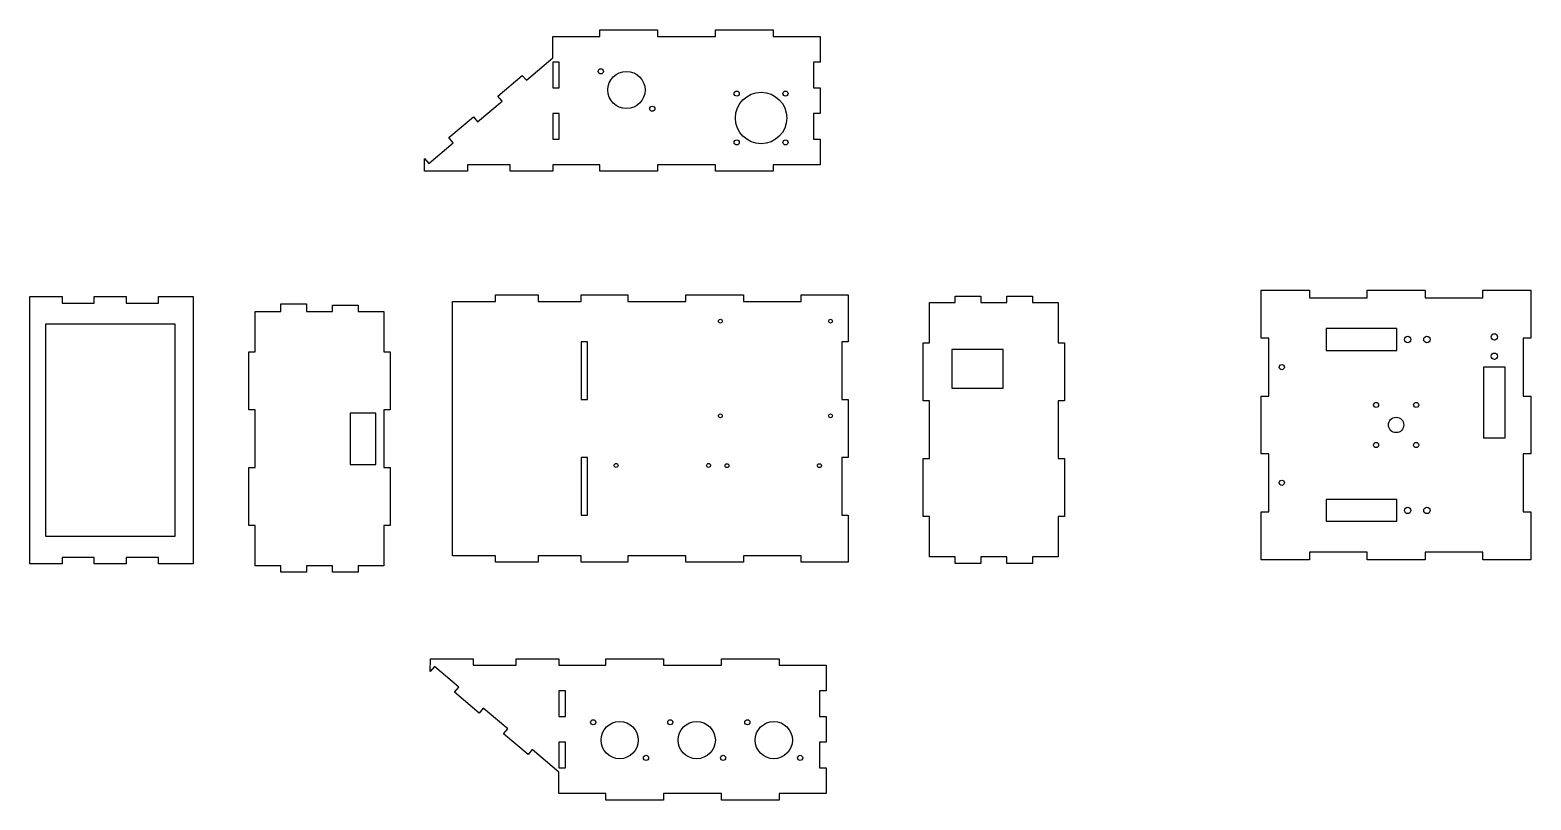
# Model space of a CAD drawing. Header units: millimetres. Extents: x -624 to 545, y -182 to 417.
import ezdxf

# ---------------------------------------------------------------- set-up
doc = ezdxf.new("R2010")
doc.units = ezdxf.units.MM
doc.layers.get('0').update_dxf_attribs({"linetype": 'CONTINUOUS'})

msp = doc.modelspace()

# ---------------------------------------------------------------- linework, layer by layer
for points in [[(-316.5, 307.4), (-316.5, 317.4), (-313.2, 313.6), (-294.2, 329.7), (-297.4, 333.6), (-278.4, 349.7), (-275.1, 345.9), (-256.1, 362.1), (-259.3, 365.9), (-240.3, 382.1), (-237, 378.3), (-216.5, 395.8), (-216.5, 402.4), (-216.5, 412.4), (-180, 412.4), (-180, 417.4), (-135, 417.4), (-135, 412.4), (-90, 412.4), (-90, 417.4), (-45, 417.4), (-45, 412.4), (-8.5, 412.4), (-8.5, 392.4), (-13.5, 392.4), (-13.5, 372.4), (-8.5, 372.4), (-8.5, 352.4), (-13.5, 352.4), (-13.5, 332.4), (-8.5, 332.4), (-8.5, 312.4), (-45, 312.4), (-45, 307.4), (-90, 307.4), (-90, 312.4), (-135, 312.4), (-135, 307.4), (-180, 307.4), (-180, 312.4), (-216.5, 312.4), (-216.5, 307.4), (-249.8, 307.4), (-249.8, 312.4), (-283.1, 312.4), (-283.1, 307.4)], [(-211.5, 392.4), (-216.5, 392.4), (-216.5, 372.4), (-211.5, 372.4)], [(-211.5, 352.4), (-216.5, 352.4), (-216.5, 332.4), (-211.5, 332.4)], [(-194.6, 206.2), (-194.6, 211.2), (-158.1, 211.2), (-158.1, 206.2), (-113.1, 206.2), (-113.1, 211.2), (-68.1, 211.2), (-68.1, 206.2), (-23.1, 206.2), (-23.1, 211.2), (13.4, 211.2), (13.4, 174.7), (8.4, 174.7), (8.4, 129.7), (13.4, 129.7), (13.4, 84.7), (8.4, 84.7), (8.4, 39.7), (13.4, 39.7), (13.4, 3.2), (-23.1, 3.2), (-23.1, 8.2), (-68.1, 8.2), (-68.1, 3.2), (-113.1, 3.2), (-113.1, 8.2), (-158.1, 8.2), (-158.1, 3.2), (-194.6, 3.2), (-194.6, 8.2), (-228, 8.2), (-228, 3.2), (-261.3, 3.2), (-261.3, 8.2), (-294.6, 8.2), (-294.6, 206.2), (-261.3, 206.2), (-261.3, 211.2), (-228, 211.2), (-228, 206.2)], [(417.5, 5), (417.5, 11), (372.5, 11), (372.5, 5), (335, 5), (335, 42.5), (341, 42.5), (341, 87.5), (335, 87.5), (335, 132.5), (341, 132.5), (341, 177.5), (335, 177.5), (335, 215), (372.5, 215), (372.5, 209), (417.5, 209), (417.5, 215), (462.5, 215), (462.5, 209), (507.5, 209), (507.5, 215), (545, 215), (545, 177.5), (539, 177.5), (539, 132.5), (545, 132.5), (545, 87.5), (539, 87.5), (539, 42.5), (545, 42.5), (545, 5), (507.5, 5), (507.5, 11), (462.5, 11), (462.5, 5)], [(-523.6, 1.9), (-523.6, 6.9), (-548.6, 6.9), (-548.6, 1.9), (-573.6, 1.9), (-573.6, 6.9), (-598.6, 6.9), (-598.6, 1.9), (-623.6, 1.9), (-623.6, 209.9), (-598.6, 209.9), (-598.6, 204.9), (-573.6, 204.9), (-573.6, 209.9), (-548.6, 209.9), (-548.6, 204.9), (-523.6, 204.9), (-523.6, 209.9), (-496.6, 209.9), (-496.6, 1.9)], [(-388.2, 198.3), (-388.2, 203.3), (-368.2, 203.3), (-368.2, 198.3), (-348.2, 198.3), (-348.2, 166.8), (-343.2, 166.8), (-343.2, 121.8), (-348.2, 121.8), (-348.2, 76.8), (-343.2, 76.8), (-343.2, 31.8), (-348.2, 31.8), (-348.2, 0.3), (-368.2, 0.3), (-368.2, -4.7), (-388.2, -4.7), (-388.2, 0.3), (-408.2, 0.3), (-408.2, -4.7), (-428.2, -4.7), (-428.2, 0.3), (-448.2, 0.3), (-448.2, 31.8), (-453.2, 31.8), (-453.2, 76.8), (-448.2, 76.8), (-448.2, 121.8), (-453.2, 121.8), (-453.2, 166.8), (-448.2, 166.8), (-448.2, 198.3), (-428.2, 198.3), (-428.2, 204.3), (-408.2, 204.3), (-408.2, 198.3)], [(181.8, 38.8), (176.8, 38.8), (176.8, 7.3), (156.8, 7.3), (156.8, 2.3), (136.8, 2.3), (136.8, 7.3), (116.8, 7.3), (116.8, 2.3), (96.8, 2.3), (96.8, 7.3), (76.8, 7.3), (76.8, 38.8), (71.8, 38.8), (71.8, 83.8), (76.8, 83.8), (76.8, 128.8), (71.8, 128.8), (71.8, 173.8), (76.8, 173.8), (76.8, 205.3), (96.8, 205.3), (96.8, 210.3), (116.8, 210.3), (116.8, 205.3), (136.8, 205.3), (136.8, 210.3), (156.8, 210.3), (156.8, 205.3), (176.8, 205.3), (176.8, 173.8), (181.8, 173.8), (181.8, 128.8), (176.8, 128.8), (176.8, 83.8), (181.8, 83.8)], [(-510.6, 23.4), (-510.6, 188.4), (-611.6, 188.4), (-611.6, 23.4)], [(440.5, 185), (385.5, 185), (385.5, 168), (440.5, 168)], [(-189.6, 174.7), (-194.6, 174.7), (-194.6, 129.7), (-189.6, 129.7)], [(134, 168.7), (94, 168.7), (94, 138.7), (134, 138.7)], [(508, 100), (525, 100), (525, 155), (508, 155)], [(-354.3, 119.3), (-374.3, 119.3), (-374.3, 79.3), (-354.3, 79.3)], [(-189.6, 84.7), (-194.6, 84.7), (-194.6, 39.7), (-189.6, 39.7)], [(385.5, 52), (385.5, 35), (440.5, 35), (440.5, 52)], [(-270.7, -110.4), (-273.9, -114.2), (-293, -98), (-289.8, -94.2), (-308.8, -78), (-312.1, -81.9), (-311.8, -71.9), (-278.5, -71.9), (-278.5, -76.9), (-245.1, -76.9), (-245.1, -71.9), (-211.8, -71.9), (-211.8, -76.9), (-175.3, -76.9), (-175.3, -71.9), (-130.3, -71.9), (-130.3, -76.9), (-85.3, -76.9), (-85.3, -71.9), (-40.3, -71.9), (-40.3, -76.9), (-3.8, -76.9), (-3.8, -96.9), (-8.8, -96.9), (-8.8, -116.9), (-3.8, -116.9), (-3.8, -136.9), (-8.8, -136.9), (-8.8, -156.9), (-3.8, -156.9), (-3.8, -176.9), (-40.3, -176.9), (-40.3, -181.9), (-85.3, -181.9), (-85.3, -176.9), (-130.3, -176.9), (-130.3, -181.9), (-175.3, -181.9), (-175.3, -176.9), (-211.8, -176.9), (-211.8, -160.3), (-232.6, -142.7), (-235.8, -146.5), (-254.9, -130.4), (-251.6, -126.5)], [(-211.8, -96.9), (-211.8, -116.9), (-206.8, -116.9), (-206.8, -96.9)], [(-211.8, -156.9), (-206.8, -156.9), (-206.8, -136.9), (-211.8, -136.9)]]:
    msp.add_lwpolyline(points, close=True)
for centre, radius in [((-179.2, 385.2), 2), ((-159.2, 370.7), 14.5), ((-73.4, 367.9), 2), ((-54.4, 348.9), 20), ((-35.4, 367.9), 2), ((-139.1, 356.1), 2), ((-73.4, 329.9), 2), ((-35.4, 329.9), 2), ((-86.1, 190.8), 1.5), ((-0.4, 190.8), 1.5), ((449, 176.5), 2.5), ((464, 176.5), 2.5), ((516.5, 178.5), 2.5), ((516.5, 163.5), 2.5), ((351, 155), 2), ((-86.1, 117.1), 1.5), ((-0.4, 117.1), 1.5), ((424.4, 125.6), 2), ((455.6, 125.6), 2), ((440, 110), 6), ((424.4, 94.4), 2), ((455.6, 94.4), 2), ((-167.3, 78.5), 1.5), ((-95.3, 78.5), 1.5), ((-81, 78.3), 1.5), ((-9, 78.3), 1.5), ((351, 65), 2), ((449, 43.5), 2.5), ((464, 43.5), 2.5), ((-185.1, -121.4), 2), ((-164.5, -135.3), 14.5), ((-125.1, -121.4), 2), ((-104.5, -135.3), 14.5), ((-65.1, -121.4), 2), ((-44.5, -135.3), 14.5), ((-144, -149.1), 2), ((-84, -149.1), 2), ((-24, -149.1), 2)]:
    msp.add_circle(centre, radius)

doc.saveas('drawing.dxf')
